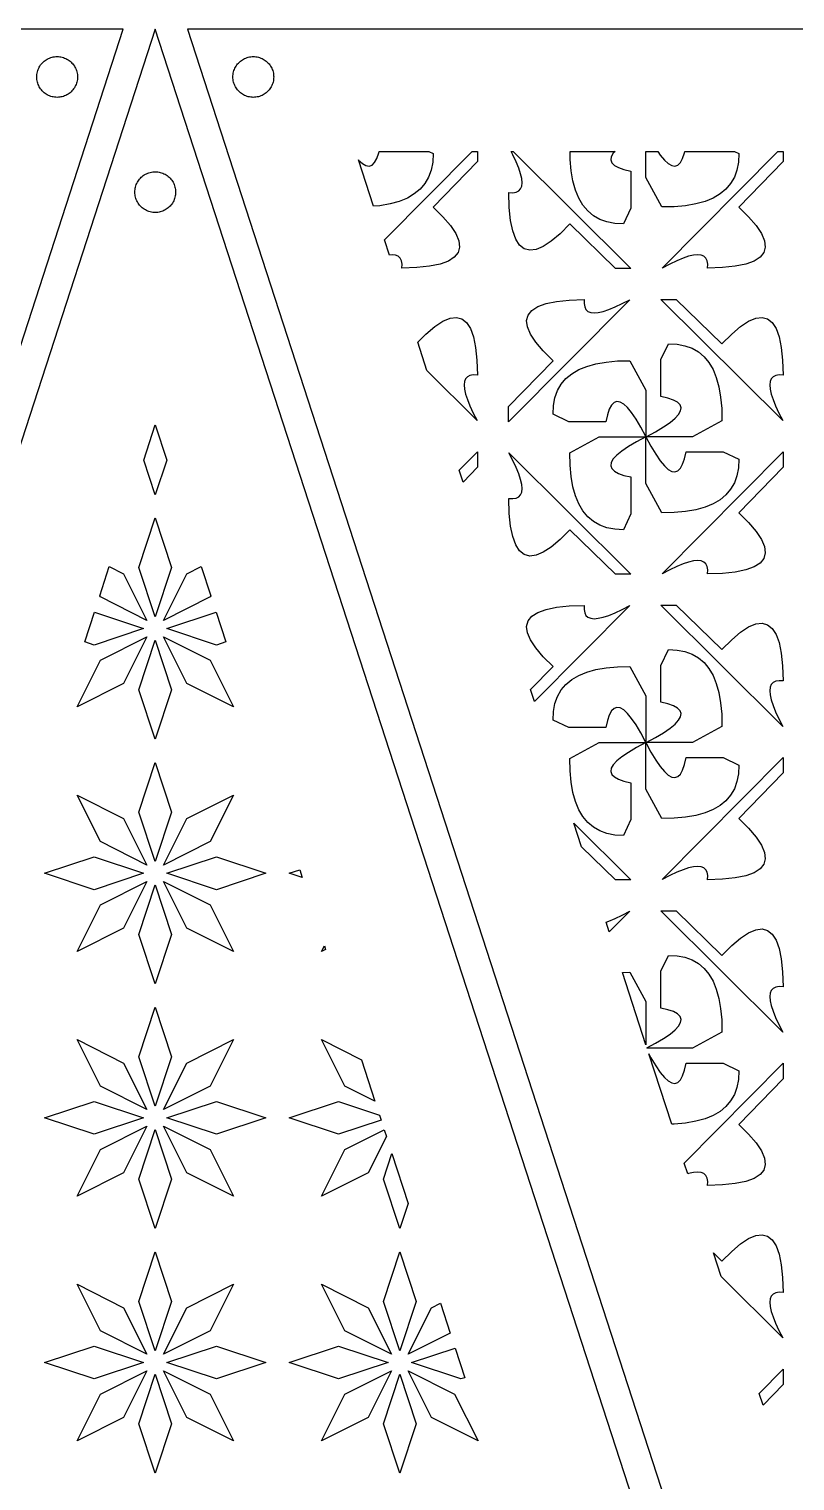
# Model space of a CAD drawing. Header units: metres. Extents: x 20 to 1108, y 20 to 485.
# Drawn here: x 707.9 to 783, y 108.4 to 250.8 of the extents above; entities that cross this region are included whole.
import ezdxf

# ---------------------------------------------------------------- set-up
doc = ezdxf.new("R2010")
doc.units = ezdxf.units.M

msp = doc.modelspace()

# ---------------------------------------------------------------- linework, layer by layer
for p, q in [((717.081, 250.826), (567.081, 250.826)), ((642.081, 20.0001), (717.081, 250.826)), ((720.235, 250.826), (645.235, 20)), ((795.235, 20), (720.235, 250.826)), ((873.389, 250.826), (723.389, 250.826)), ((723.389, 250.826), (798.389, 20.0001)), ((709.537, 247.813), (709.645, 247.877)), ((709.645, 247.877), (709.757, 247.934)), ((709.757, 247.934), (709.873, 247.984)), ((709.873, 247.984), (709.991, 248.026)), ((709.991, 248.026), (710.111, 248.062)), ((710.111, 248.062), (710.234, 248.089)), ((710.234, 248.089), (710.358, 248.109)), ((710.358, 248.109), (710.483, 248.12)), ((710.483, 248.12), (710.609, 248.124)), ((710.609, 248.124), (710.734, 248.12)), ((710.734, 248.12), (710.859, 248.109)), ((710.859, 248.109), (710.983, 248.089)), ((710.983, 248.089), (711.106, 248.062)), ((711.106, 248.062), (711.226, 248.026)), ((711.226, 248.026), (711.344, 247.984)), ((711.344, 247.984), (711.461, 247.934)), ((711.461, 247.934), (711.572, 247.877)), ((711.572, 247.877), (711.68, 247.813)), ((728.79, 247.813), (728.898, 247.877)), ((728.898, 247.877), (729.01, 247.934)), ((729.01, 247.934), (729.126, 247.984)), ((729.126, 247.984), (729.244, 248.026)), ((729.244, 248.026), (729.364, 248.062)), ((729.364, 248.062), (729.487, 248.089)), ((729.487, 248.089), (729.611, 248.109)), ((729.611, 248.109), (729.736, 248.12)), ((729.736, 248.12), (729.861, 248.124)), ((729.861, 248.124), (729.987, 248.12)), ((729.987, 248.12), (730.112, 248.109)), ((730.112, 248.109), (730.236, 248.089)), ((730.236, 248.089), (730.359, 248.062)), ((730.359, 248.062), (730.479, 248.026)), ((730.479, 248.026), (730.598, 247.984)), ((730.598, 247.984), (730.713, 247.934)), ((730.713, 247.934), (730.825, 247.877)), ((730.825, 247.877), (730.933, 247.813)), ((708.625, 246.375), (708.644, 246.499)), ((708.644, 246.499), (708.672, 246.621)), ((708.672, 246.621), (708.707, 246.742)), ((708.707, 246.742), (708.749, 246.86)), ((708.749, 246.86), (708.798, 246.976)), ((708.798, 246.976), (708.856, 247.087)), ((708.856, 247.087), (708.92, 247.195)), ((708.92, 247.195), (708.991, 247.3)), ((708.991, 247.3), (709.067, 247.399)), ((709.067, 247.399), (709.151, 247.493)), ((709.151, 247.493), (709.24, 247.582)), ((709.24, 247.582), (709.334, 247.665)), ((709.334, 247.665), (709.433, 247.742)), ((709.433, 247.742), (709.537, 247.813)), ((711.68, 247.813), (711.784, 247.742)), ((711.784, 247.742), (711.883, 247.665)), ((711.883, 247.665), (711.978, 247.582)), ((711.978, 247.582), (712.066, 247.493)), ((712.066, 247.493), (712.15, 247.399)), ((712.15, 247.399), (712.226, 247.3)), ((712.226, 247.3), (712.297, 247.195)), ((712.297, 247.195), (712.361, 247.087)), ((712.361, 247.087), (712.419, 246.976)), ((712.419, 246.976), (712.468, 246.86)), ((712.468, 246.86), (712.51, 246.742)), ((712.51, 246.742), (712.546, 246.621)), ((712.546, 246.621), (712.573, 246.499)), ((712.573, 246.499), (712.592, 246.375)), ((727.878, 246.375), (727.897, 246.499)), ((727.897, 246.499), (727.925, 246.621)), ((727.925, 246.621), (727.96, 246.742)), ((727.96, 246.742), (728.002, 246.86)), ((728.002, 246.86), (728.052, 246.976)), ((728.052, 246.976), (728.109, 247.087)), ((728.109, 247.087), (728.173, 247.195)), ((728.173, 247.195), (728.244, 247.3)), ((728.244, 247.3), (728.32, 247.399)), ((728.32, 247.399), (728.404, 247.493)), ((728.404, 247.493), (728.492, 247.582)), ((728.492, 247.582), (728.587, 247.665)), ((728.587, 247.665), (728.686, 247.742)), ((728.686, 247.742), (728.79, 247.813)), ((730.933, 247.813), (731.037, 247.742)), ((731.037, 247.742), (731.137, 247.665)), ((731.137, 247.665), (731.23, 247.582)), ((731.23, 247.582), (731.319, 247.493)), ((731.319, 247.493), (731.403, 247.399)), ((731.403, 247.399), (731.479, 247.3)), ((731.479, 247.3), (731.551, 247.195)), ((731.551, 247.195), (731.614, 247.087)), ((731.614, 247.087), (731.672, 246.976)), ((731.672, 246.976), (731.722, 246.86)), ((731.722, 246.86), (731.764, 246.742)), ((731.764, 246.742), (731.799, 246.621)), ((731.799, 246.621), (731.826, 246.499)), ((731.826, 246.499), (731.846, 246.375)), ((708.609, 246.124), (708.613, 246.249)), ((708.613, 245.998), (708.609, 246.124)), ((708.613, 246.249), (708.625, 246.375)), ((708.625, 245.873), (708.613, 245.998)), ((708.644, 245.749), (708.625, 245.873)), ((708.672, 245.627), (708.644, 245.749)), ((708.707, 245.506), (708.672, 245.627)), ((708.749, 245.388), (708.707, 245.506)), ((708.798, 245.273), (708.749, 245.388)), ((708.856, 245.16), (708.798, 245.273)), ((708.92, 245.052), (708.856, 245.16)), ((708.991, 244.948), (708.92, 245.052)), ((712.297, 245.052), (712.226, 244.948)), ((712.361, 245.16), (712.297, 245.052)), ((712.419, 245.273), (712.361, 245.16)), ((712.468, 245.388), (712.419, 245.273)), ((712.51, 245.506), (712.468, 245.388)), ((712.546, 245.627), (712.51, 245.506)), ((712.573, 245.749), (712.546, 245.627)), ((712.592, 245.873), (712.573, 245.749)), ((712.592, 246.375), (712.604, 246.249)), ((712.604, 245.998), (712.592, 245.873)), ((712.604, 246.249), (712.609, 246.124)), ((712.609, 246.124), (712.604, 245.998)), ((727.861, 246.124), (727.866, 246.249)), ((727.866, 245.998), (727.861, 246.124)), ((727.866, 246.249), (727.878, 246.375)), ((727.878, 245.873), (727.866, 245.998)), ((727.897, 245.749), (727.878, 245.873)), ((727.925, 245.627), (727.897, 245.749)), ((727.96, 245.506), (727.925, 245.627)), ((728.002, 245.388), (727.96, 245.506)), ((728.052, 245.273), (728.002, 245.388)), ((728.109, 245.16), (728.052, 245.273)), ((728.173, 245.052), (728.109, 245.16)), ((728.244, 244.948), (728.173, 245.052)), ((731.551, 245.052), (731.479, 244.948)), ((731.614, 245.16), (731.551, 245.052)), ((731.672, 245.273), (731.614, 245.16)), ((731.722, 245.388), (731.672, 245.273)), ((731.764, 245.506), (731.722, 245.388)), ((731.799, 245.627), (731.764, 245.506)), ((731.826, 245.749), (731.799, 245.627)), ((731.846, 245.873), (731.826, 245.749)), ((731.846, 246.375), (731.857, 246.249)), ((731.857, 245.998), (731.846, 245.873)), ((731.857, 246.249), (731.861, 246.124)), ((731.861, 246.124), (731.857, 245.998)), ((709.067, 244.849), (708.991, 244.948)), ((709.151, 244.755), (709.067, 244.849)), ((709.24, 244.666), (709.151, 244.755)), ((709.334, 244.583), (709.24, 244.666)), ((709.433, 244.506), (709.334, 244.583)), ((709.537, 244.436), (709.433, 244.506)), ((709.645, 244.371), (709.537, 244.436)), ((709.757, 244.315), (709.645, 244.371)), ((709.873, 244.265), (709.757, 244.315)), ((709.991, 244.222), (709.873, 244.265)), ((710.111, 244.187), (709.991, 244.222)), ((710.234, 244.159), (710.111, 244.187)), ((710.358, 244.14), (710.234, 244.159)), ((710.483, 244.128), (710.358, 244.14)), ((710.609, 244.124), (710.483, 244.128)), ((710.734, 244.128), (710.609, 244.124)), ((710.859, 244.14), (710.734, 244.128)), ((710.983, 244.159), (710.859, 244.14)), ((711.106, 244.187), (710.983, 244.159)), ((711.226, 244.222), (711.106, 244.187)), ((711.344, 244.265), (711.226, 244.222)), ((711.461, 244.315), (711.344, 244.265)), ((711.572, 244.371), (711.461, 244.315)), ((711.68, 244.436), (711.572, 244.371)), ((711.784, 244.506), (711.68, 244.436)), ((711.883, 244.583), (711.784, 244.506)), ((711.978, 244.666), (711.883, 244.583)), ((712.066, 244.755), (711.978, 244.666)), ((712.15, 244.849), (712.066, 244.755)), ((712.226, 244.948), (712.15, 244.849)), ((728.32, 244.849), (728.244, 244.948)), ((728.404, 244.755), (728.32, 244.849)), ((728.492, 244.666), (728.404, 244.755)), ((728.587, 244.583), (728.492, 244.666)), ((728.686, 244.506), (728.587, 244.583)), ((728.79, 244.436), (728.686, 244.506)), ((728.898, 244.371), (728.79, 244.436)), ((729.01, 244.315), (728.898, 244.371)), ((729.126, 244.265), (729.01, 244.315)), ((729.244, 244.222), (729.126, 244.265)), ((729.364, 244.187), (729.244, 244.222)), ((729.487, 244.159), (729.364, 244.187)), ((729.611, 244.14), (729.487, 244.159)), ((729.736, 244.128), (729.611, 244.14)), ((729.861, 244.124), (729.736, 244.128)), ((729.987, 244.128), (729.861, 244.124)), ((730.112, 244.14), (729.987, 244.128)), ((730.236, 244.159), (730.112, 244.14)), ((730.359, 244.187), (730.236, 244.159)), ((730.479, 244.222), (730.359, 244.187)), ((730.598, 244.265), (730.479, 244.222)), ((730.713, 244.315), (730.598, 244.265)), ((730.825, 244.371), (730.713, 244.315)), ((730.933, 244.436), (730.825, 244.371)), ((731.037, 244.506), (730.933, 244.436)), ((731.137, 244.583), (731.037, 244.506)), ((731.23, 244.666), (731.137, 244.583)), ((731.319, 244.755), (731.23, 244.666)), ((731.403, 244.849), (731.319, 244.755)), ((731.479, 244.948), (731.403, 244.849)), ((740.177, 237.993), (740.197, 237.969)), ((741.657, 233.437), (740.177, 237.993)), ((740.197, 237.969), (740.572, 237.625)), ((741.767, 237.729), (741.988, 238.125)), ((741.988, 238.125), (742.177, 238.67)), ((742.177, 238.67), (742.213, 238.826)), ((742.213, 238.826), (747.076, 238.826)), ((742.725, 230.151), (751.346, 238.826)), ((747.076, 238.826), (747.509, 238.621)), ((747.509, 238.621), (747.468, 237.772)), ((751.346, 238.826), (751.87, 238.826)), ((751.87, 238.826), (751.87, 237.845)), ((755.333, 238.497), (755.161, 238.826)), ((755.161, 238.826), (755.362, 238.826)), ((755.659, 237.805), (755.333, 238.497)), ((755.362, 238.826), (766.918, 227.346)), ((760.956, 238.041), (760.94, 238.826)), ((760.94, 238.826), (765.355, 238.826)), ((761.056, 236.929), (760.956, 238.041)), ((764.991, 238.299), (764.943, 237.984)), ((764.943, 237.984), (765.044, 237.7)), ((765.188, 238.644), (764.991, 238.299)), ((765.355, 238.826), (765.188, 238.644)), ((768.392, 236.247), (768.392, 238.826)), ((768.392, 238.826), (769.542, 238.826)), ((769.542, 238.826), (769.791, 238.461)), ((769.791, 238.461), (770.197, 237.969)), ((769.973, 227.38), (781.346, 238.826)), ((770.197, 237.969), (770.572, 237.625)), ((771.767, 237.729), (771.988, 238.125)), ((771.988, 238.125), (772.177, 238.67)), ((772.177, 238.67), (772.213, 238.826)), ((772.213, 238.826), (777.076, 238.826)), ((777.076, 238.826), (777.509, 238.621)), ((777.509, 238.621), (777.468, 237.772)), ((781.346, 238.826), (781.87, 238.826)), ((781.87, 238.826), (781.87, 237.845)), ((719.059, 236.444), (719.164, 236.515)), ((719.164, 236.515), (719.271, 236.579)), ((719.271, 236.579), (719.384, 236.636)), ((719.384, 236.636), (719.499, 236.686)), ((719.499, 236.686), (719.617, 236.728)), ((719.617, 236.728), (719.738, 236.763)), ((719.738, 236.763), (719.86, 236.791)), ((719.86, 236.791), (719.984, 236.81)), ((719.984, 236.81), (720.109, 236.822)), ((720.109, 236.822), (720.235, 236.826)), ((720.235, 236.826), (720.361, 236.822)), ((720.361, 236.822), (720.486, 236.81)), ((720.486, 236.81), (720.61, 236.791)), ((720.61, 236.791), (720.732, 236.763)), ((720.732, 236.763), (720.853, 236.728)), ((720.853, 236.728), (720.971, 236.686)), ((720.971, 236.686), (721.087, 236.636)), ((721.087, 236.636), (721.199, 236.579)), ((721.199, 236.579), (721.306, 236.515)), ((721.306, 236.515), (721.411, 236.444)), ((740.572, 237.625), (740.917, 237.428)), ((740.917, 237.428), (741.232, 237.38)), ((741.232, 237.38), (741.515, 237.481)), ((741.515, 237.481), (741.767, 237.729)), ((747.32, 236.995), (747.066, 236.295)), ((747.468, 237.772), (747.32, 236.995)), ((751.87, 237.845), (747.508, 233.365)), ((755.913, 237.184), (755.659, 237.805)), ((756.094, 236.633), (755.913, 237.184)), ((756.203, 236.153), (756.094, 236.633)), ((761.231, 235.925), (761.056, 236.929)), ((765.044, 237.7), (765.292, 237.448)), ((765.292, 237.448), (765.688, 237.228)), ((765.688, 237.228), (766.233, 237.039)), ((766.233, 237.039), (766.923, 236.881)), ((766.923, 236.881), (766.923, 233.262)), ((770.572, 237.625), (770.917, 237.428)), ((770.917, 237.428), (771.232, 237.38)), ((771.232, 237.38), (771.515, 237.481)), ((771.515, 237.481), (771.767, 237.729)), ((777.32, 236.995), (777.066, 236.295)), ((777.468, 237.772), (777.32, 236.995)), ((781.87, 237.845), (777.508, 233.365)), ((718.239, 234.952), (718.251, 235.077)), ((718.251, 235.077), (718.27, 235.201)), ((718.27, 235.201), (718.298, 235.324)), ((718.298, 235.324), (718.333, 235.444)), ((718.333, 235.444), (718.376, 235.562)), ((718.376, 235.562), (718.426, 235.678)), ((718.426, 235.678), (718.482, 235.79)), ((718.482, 235.79), (718.547, 235.898)), ((718.547, 235.898), (718.617, 236.002)), ((718.617, 236.002), (718.694, 236.101)), ((718.694, 236.101), (718.777, 236.195)), ((718.777, 236.195), (718.866, 236.284)), ((718.866, 236.284), (718.961, 236.367)), ((718.961, 236.367), (719.059, 236.444)), ((721.411, 236.444), (721.51, 236.367)), ((721.51, 236.367), (721.604, 236.284)), ((721.604, 236.284), (721.693, 236.195)), ((721.693, 236.195), (721.776, 236.101)), ((721.776, 236.101), (721.853, 236.002)), ((721.853, 236.002), (721.924, 235.898)), ((721.924, 235.898), (721.988, 235.79)), ((721.988, 235.79), (722.045, 235.678)), ((722.045, 235.678), (722.094, 235.562)), ((722.094, 235.562), (722.137, 235.444)), ((722.137, 235.444), (722.173, 235.324)), ((722.173, 235.324), (722.2, 235.201)), ((722.2, 235.201), (722.219, 235.077)), ((722.219, 235.077), (722.231, 234.952)), ((746.236, 235.119), (745.661, 234.644)), ((746.705, 235.669), (746.236, 235.119)), ((747.066, 236.295), (746.705, 235.669)), ((755.912, 234.942), (756.094, 235.138)), ((756.094, 235.138), (756.203, 235.405)), ((756.239, 235.744), (756.203, 236.153)), ((756.203, 235.405), (756.239, 235.744)), ((761.481, 235.028), (761.231, 235.925)), ((769.959, 233.369), (768.392, 236.247)), ((776.236, 235.119), (775.661, 234.644)), ((776.705, 235.669), (776.236, 235.119)), ((777.066, 236.295), (776.705, 235.669)), ((718.235, 234.826), (718.239, 234.952)), ((718.239, 234.701), (718.235, 234.826)), ((718.251, 234.576), (718.239, 234.701)), ((718.27, 234.451), (718.251, 234.576)), ((718.298, 234.329), (718.27, 234.451)), ((718.333, 234.208), (718.298, 234.329)), ((718.376, 234.09), (718.333, 234.208)), ((718.426, 233.975), (718.376, 234.09)), ((718.482, 233.863), (718.426, 233.975)), ((718.547, 233.755), (718.482, 233.863)), ((718.617, 233.651), (718.547, 233.755)), ((718.694, 233.551), (718.617, 233.651)), ((721.853, 233.651), (721.776, 233.551)), ((721.924, 233.755), (721.853, 233.651)), ((721.988, 233.863), (721.924, 233.755)), ((722.045, 233.975), (721.988, 233.863)), ((722.094, 234.09), (722.045, 233.975)), ((722.137, 234.208), (722.094, 234.09)), ((722.173, 234.329), (722.137, 234.208)), ((722.2, 234.451), (722.173, 234.329)), ((722.219, 234.576), (722.2, 234.451)), ((722.231, 234.701), (722.219, 234.576)), ((722.231, 234.952), (722.235, 234.826)), ((722.235, 234.826), (722.231, 234.701)), ((743.291, 233.668), (742.287, 233.493)), ((744.187, 233.918), (743.291, 233.668)), ((744.977, 234.243), (744.187, 233.918)), ((745.661, 234.644), (744.977, 234.243)), ((754.982, 233.308), (754.934, 234.777)), ((754.934, 234.777), (755.33, 234.761)), ((755.33, 234.761), (755.657, 234.816)), ((755.657, 234.816), (755.912, 234.942)), ((761.806, 234.238), (761.481, 235.028)), ((762.207, 233.556), (761.806, 234.238)), ((773.291, 233.668), (772.287, 233.493)), ((774.187, 233.918), (773.291, 233.668)), ((774.977, 234.243), (774.187, 233.918)), ((775.661, 234.644), (774.977, 234.243)), ((718.777, 233.457), (718.694, 233.551)), ((718.866, 233.368), (718.777, 233.457)), ((718.961, 233.285), (718.866, 233.368)), ((719.059, 233.208), (718.961, 233.285)), ((719.164, 233.138), (719.059, 233.208)), ((719.271, 233.074), (719.164, 233.138)), ((719.384, 233.017), (719.271, 233.074)), ((719.499, 232.967), (719.384, 233.017)), ((719.617, 232.924), (719.499, 232.967)), ((719.738, 232.889), (719.617, 232.924)), ((719.86, 232.862), (719.738, 232.889)), ((719.984, 232.842), (719.86, 232.862)), ((720.109, 232.83), (719.984, 232.842)), ((720.235, 232.826), (720.109, 232.83)), ((720.361, 232.83), (720.235, 232.826)), ((720.486, 232.842), (720.361, 232.83)), ((720.61, 232.862), (720.486, 232.842)), ((720.732, 232.889), (720.61, 232.862)), ((720.853, 232.924), (720.732, 232.889)), ((720.971, 232.967), (720.853, 232.924)), ((721.087, 233.017), (720.971, 232.967)), ((721.199, 233.074), (721.087, 233.017)), ((721.306, 233.138), (721.199, 233.074)), ((721.411, 233.208), (721.306, 233.138)), ((721.51, 233.285), (721.411, 233.208)), ((721.604, 233.368), (721.51, 233.285)), ((721.693, 233.457), (721.604, 233.368)), ((721.776, 233.551), (721.693, 233.457)), ((742.287, 233.493), (741.657, 233.437)), ((747.508, 233.365), (748.47, 232.411)), ((748.47, 232.411), (749.209, 231.541)), ((755.112, 232.056), (754.982, 233.308)), ((762.681, 232.98), (762.207, 233.556)), ((763.232, 232.512), (762.681, 232.98)), ((763.858, 232.15), (763.232, 232.512)), ((766.923, 233.262), (766.184, 231.707)), ((771.175, 233.393), (769.959, 233.369)), ((772.287, 233.493), (771.175, 233.393)), ((777.508, 233.365), (778.47, 232.411)), ((778.47, 232.411), (779.209, 231.541)), ((749.209, 231.541), (749.726, 230.755)), ((755.324, 231.026), (755.112, 232.056)), ((755.617, 230.217), (755.324, 231.026)), ((760.929, 231.708), (759.974, 230.746)), ((765.408, 227.346), (760.929, 231.708)), ((764.558, 231.896), (763.858, 232.15)), ((765.335, 231.748), (764.558, 231.896)), ((766.184, 231.707), (765.335, 231.748)), ((779.209, 231.541), (779.726, 230.755)), ((743.212, 228.653), (742.725, 230.151)), ((749.726, 230.755), (750.022, 230.051)), ((750.098, 229.428), (749.953, 228.889)), ((750.022, 230.051), (750.098, 229.428)), ((755.994, 229.629), (755.617, 230.217)), ((756.451, 229.263), (755.994, 229.629)), ((758.318, 229.489), (757.614, 229.193)), ((759.104, 230.007), (758.318, 229.489)), ((759.974, 230.746), (759.104, 230.007)), ((779.726, 230.755), (780.022, 230.051)), ((780.098, 229.428), (779.953, 228.889)), ((780.022, 230.051), (780.098, 229.428)), ((743.472, 228.676), (743.212, 228.653)), ((743.81, 228.64), (743.472, 228.676)), ((744.078, 228.53), (743.81, 228.64)), ((744.274, 228.349), (744.078, 228.53)), ((744.4, 228.094), (744.274, 228.349)), ((744.455, 227.767), (744.4, 228.094)), ((748.999, 228.054), (748.19, 227.761)), ((749.587, 228.431), (748.999, 228.054)), ((749.953, 228.889), (749.587, 228.431)), ((756.991, 229.117), (756.451, 229.263)), ((757.614, 229.193), (756.991, 229.117)), ((771.411, 228.096), (770.719, 227.77)), ((772.032, 228.35), (771.411, 228.096)), ((772.583, 228.53), (772.032, 228.35)), ((773.062, 228.64), (772.583, 228.53)), ((773.472, 228.676), (773.062, 228.64)), ((773.81, 228.64), (773.472, 228.676)), ((774.078, 228.53), (773.81, 228.64)), ((774.274, 228.349), (774.078, 228.53)), ((774.4, 228.094), (774.274, 228.349)), ((774.455, 227.767), (774.4, 228.094)), ((778.999, 228.054), (778.19, 227.761)), ((779.587, 228.431), (778.999, 228.054)), ((779.953, 228.889), (779.587, 228.431)), ((744.438, 227.371), (744.455, 227.767)), ((745.908, 227.419), (744.438, 227.371)), ((747.16, 227.549), (745.908, 227.419)), ((748.19, 227.761), (747.16, 227.549)), ((766.918, 227.346), (765.408, 227.346)), ((770.719, 227.77), (769.973, 227.38)), ((774.438, 227.371), (774.455, 227.767)), ((775.908, 227.419), (774.438, 227.371)), ((777.16, 227.549), (775.908, 227.419)), ((778.19, 227.761), (777.16, 227.549)), ((766.806, 224.273), (754.909, 212.298)), ((757.78, 223.599), (758.589, 223.892)), ((758.589, 223.892), (759.619, 224.104)), ((759.619, 224.104), (760.871, 224.234)), ((760.871, 224.234), (762.341, 224.281)), ((762.341, 224.281), (762.324, 223.886)), ((762.324, 223.886), (762.379, 223.559)), ((765.368, 223.557), (766.06, 223.883)), ((766.06, 223.883), (766.806, 224.273)), ((769.861, 224.307), (771.371, 224.307)), ((781.836, 212.41), (769.861, 224.307)), ((771.371, 224.307), (775.85, 219.944)), ((748.461, 222.163), (749.165, 222.459)), ((749.165, 222.459), (749.788, 222.535)), ((749.788, 222.535), (750.328, 222.39)), ((750.328, 222.39), (750.785, 222.024)), ((756.681, 222.225), (756.826, 222.764)), ((756.757, 221.602), (756.681, 222.225)), ((756.826, 222.764), (757.192, 223.222)), ((757.192, 223.222), (757.78, 223.599)), ((762.379, 223.559), (762.505, 223.304)), ((762.505, 223.304), (762.701, 223.122)), ((762.701, 223.122), (762.969, 223.013)), ((762.969, 223.013), (763.307, 222.977)), ((763.307, 222.977), (763.717, 223.013)), ((763.717, 223.013), (764.196, 223.122)), ((764.196, 223.122), (764.747, 223.303)), ((764.747, 223.303), (765.368, 223.557)), ((778.461, 222.163), (779.165, 222.459)), ((779.165, 222.459), (779.788, 222.535)), ((779.788, 222.535), (780.328, 222.39)), ((780.328, 222.39), (780.785, 222.024)), ((745.994, 220.09), (746.805, 220.906)), ((746.805, 220.906), (747.675, 221.646)), ((747.675, 221.646), (748.461, 222.163)), ((750.785, 222.024), (751.162, 221.436)), ((751.162, 221.436), (751.455, 220.627)), ((757.053, 220.898), (756.757, 221.602)), ((757.57, 220.111), (757.053, 220.898)), ((775.85, 219.944), (776.805, 220.906)), ((776.805, 220.906), (777.675, 221.646)), ((777.675, 221.646), (778.461, 222.163)), ((780.785, 222.024), (781.162, 221.436)), ((781.162, 221.436), (781.455, 220.627)), ((746.894, 217.319), (745.994, 220.09)), ((751.455, 220.627), (751.667, 219.597)), ((751.667, 219.597), (751.797, 218.345)), ((758.309, 219.241), (757.57, 220.111)), ((769.856, 218.391), (770.595, 219.945)), ((770.595, 219.945), (771.444, 219.904)), ((771.444, 219.904), (772.221, 219.757)), ((772.221, 219.757), (772.921, 219.503)), ((772.921, 219.503), (773.547, 219.141)), ((781.455, 220.627), (781.667, 219.597)), ((781.667, 219.597), (781.797, 218.345)), ((751.797, 218.345), (751.845, 216.875)), ((754.909, 213.808), (759.271, 218.287)), ((759.271, 218.287), (758.309, 219.241)), ((762.592, 217.734), (763.488, 217.984)), ((763.488, 217.984), (764.492, 218.159)), ((764.492, 218.159), (765.604, 218.26)), ((765.604, 218.26), (766.82, 218.283)), ((766.82, 218.283), (768.387, 215.405)), ((769.856, 214.772), (769.856, 218.391)), ((773.547, 219.141), (774.098, 218.673)), ((774.098, 218.673), (774.572, 218.097)), ((774.572, 218.097), (774.973, 217.414)), ((781.797, 218.345), (781.845, 216.875)), ((751.836, 212.41), (746.894, 217.319)), ((750.867, 216.711), (750.685, 216.515)), ((751.122, 216.837), (750.867, 216.711)), ((751.449, 216.892), (751.122, 216.837)), ((751.845, 216.875), (751.449, 216.892)), ((760.075, 215.984), (760.543, 216.534)), ((760.543, 216.534), (761.118, 217.009)), ((761.118, 217.009), (761.802, 217.409)), ((761.802, 217.409), (762.592, 217.734)), ((774.973, 217.414), (775.298, 216.624)), ((775.298, 216.624), (775.548, 215.728)), ((780.867, 216.711), (780.685, 216.515)), ((781.122, 216.837), (780.867, 216.711)), ((781.449, 216.892), (781.122, 216.837)), ((781.845, 216.875), (781.449, 216.892)), ((750.576, 216.247), (750.54, 215.908)), ((750.54, 215.908), (750.576, 215.499)), ((750.685, 216.515), (750.576, 216.247)), ((750.576, 215.499), (750.685, 215.02)), ((759.459, 214.657), (759.713, 215.358)), ((759.713, 215.358), (760.075, 215.984)), ((768.387, 215.405), (768.387, 210.839)), ((775.548, 215.728), (775.723, 214.724)), ((780.576, 216.247), (780.54, 215.908)), ((780.54, 215.908), (780.576, 215.499)), ((780.685, 216.515), (780.576, 216.247)), ((780.576, 215.499), (780.685, 215.02)), ((750.685, 215.02), (750.866, 214.469)), ((750.866, 214.469), (751.12, 213.848)), ((751.12, 213.848), (751.446, 213.155)), ((754.909, 212.298), (754.909, 213.808)), ((759.27, 213.031), (759.311, 213.881)), ((759.311, 213.881), (759.459, 214.657)), ((765.012, 213.924), (764.791, 213.527)), ((765.264, 214.172), (765.012, 213.924)), ((765.547, 214.273), (765.264, 214.172)), ((765.862, 214.225), (765.547, 214.273)), ((766.207, 214.027), (765.862, 214.225)), ((766.582, 213.684), (766.207, 214.027)), ((766.988, 213.192), (766.582, 213.684)), ((770.546, 214.613), (769.856, 214.772)), ((771.091, 214.425), (770.546, 214.613)), ((771.487, 214.204), (771.091, 214.425)), ((771.735, 213.952), (771.487, 214.204)), ((771.836, 213.669), (771.735, 213.952)), ((771.788, 213.354), (771.836, 213.669)), ((775.723, 214.724), (775.823, 213.611)), ((780.685, 215.02), (780.866, 214.469)), ((780.866, 214.469), (781.12, 213.848)), ((781.12, 213.848), (781.446, 213.155)), ((751.446, 213.155), (751.836, 212.41)), ((760.825, 212.293), (759.27, 213.031)), ((764.444, 212.293), (760.825, 212.293)), ((764.602, 212.983), (764.444, 212.293)), ((764.791, 213.527), (764.602, 212.983)), ((767.426, 212.551), (766.988, 213.192)), ((767.893, 211.763), (767.426, 212.551)), ((770.755, 212.228), (771.247, 212.634)), ((771.247, 212.634), (771.591, 213.009)), ((771.591, 213.009), (771.788, 213.354)), ((775.847, 212.396), (772.969, 210.829)), ((775.823, 213.611), (775.847, 212.396)), ((781.446, 213.155), (781.836, 212.41)), ((719.111, 208.535), (720.235, 211.993)), ((720.235, 211.993), (721.359, 208.535)), ((760.932, 209.257), (763.81, 210.823)), ((763.81, 210.823), (768.377, 210.823)), ((768.377, 210.823), (767.453, 210.33)), ((768.387, 210.839), (767.893, 211.763)), ((768.402, 210.829), (769.326, 211.322)), ((772.969, 210.829), (768.402, 210.829)), ((769.326, 211.322), (770.114, 211.79)), ((770.114, 211.79), (770.755, 212.228)), ((766.024, 209.425), (765.532, 209.019)), ((766.665, 209.862), (766.024, 209.425)), ((767.453, 210.33), (766.665, 209.862)), ((768.392, 206.247), (768.392, 210.814)), ((768.392, 210.814), (768.886, 209.89)), ((768.886, 209.89), (769.353, 209.102)), ((720.235, 205.144), (719.111, 208.535)), ((721.359, 208.535), (720.235, 205.144)), ((750.07, 207.543), (751.87, 209.355)), ((751.87, 209.355), (751.87, 207.845)), ((755.333, 208.497), (754.943, 209.242)), ((754.943, 209.242), (766.918, 197.346)), ((755.659, 207.805), (755.333, 208.497)), ((760.956, 208.041), (760.932, 209.257)), ((761.056, 206.929), (760.956, 208.041)), ((764.991, 208.299), (764.943, 207.984)), ((764.943, 207.984), (765.044, 207.7)), ((765.188, 208.644), (764.991, 208.299)), ((765.532, 209.019), (765.188, 208.644)), ((769.353, 209.102), (769.791, 208.461)), ((769.791, 208.461), (770.197, 207.969)), ((769.973, 197.38), (781.87, 209.355)), ((771.767, 207.729), (771.988, 208.125)), ((771.988, 208.125), (772.177, 208.67)), ((772.177, 208.67), (772.335, 209.359)), ((772.335, 209.359), (775.954, 209.359)), ((775.954, 209.359), (777.509, 208.621)), ((777.509, 208.621), (777.468, 207.772)), ((781.87, 209.355), (781.87, 207.845)), ((750.447, 206.384), (750.07, 207.543)), ((751.87, 207.845), (750.447, 206.384)), ((755.913, 207.184), (755.659, 207.805)), ((756.094, 206.633), (755.913, 207.184)), ((756.203, 206.153), (756.094, 206.633)), ((761.231, 205.925), (761.056, 206.929)), ((765.044, 207.7), (765.292, 207.448)), ((765.292, 207.448), (765.688, 207.228)), ((765.688, 207.228), (766.233, 207.039)), ((766.233, 207.039), (766.923, 206.881)), ((766.923, 206.881), (766.923, 203.262)), ((770.197, 207.969), (770.572, 207.625)), ((770.572, 207.625), (770.917, 207.428)), ((770.917, 207.428), (771.232, 207.38)), ((771.232, 207.38), (771.515, 207.481)), ((771.515, 207.481), (771.767, 207.729)), ((777.32, 206.995), (777.066, 206.295)), ((777.468, 207.772), (777.32, 206.995)), ((781.87, 207.845), (777.508, 203.365)), ((755.912, 204.942), (756.094, 205.138)), ((756.094, 205.138), (756.203, 205.405)), ((756.239, 205.744), (756.203, 206.153)), ((756.203, 205.405), (756.239, 205.744)), ((761.481, 205.028), (761.231, 205.925)), ((769.959, 203.369), (768.392, 206.247)), ((776.705, 205.669), (776.236, 205.119)), ((777.066, 206.295), (776.705, 205.669)), ((754.982, 203.308), (754.934, 204.777)), ((754.934, 204.777), (755.33, 204.761)), ((755.33, 204.761), (755.657, 204.816)), ((755.657, 204.816), (755.912, 204.942)), ((761.806, 204.238), (761.481, 205.028)), ((762.207, 203.556), (761.806, 204.238)), ((774.187, 203.918), (773.291, 203.668)), ((774.977, 204.243), (774.187, 203.918)), ((775.661, 204.644), (774.977, 204.243)), ((776.236, 205.119), (775.661, 204.644)), ((718.626, 198), (720.235, 202.856)), ((720.235, 202.856), (721.844, 198)), ((755.112, 202.056), (754.982, 203.308)), ((762.681, 202.98), (762.207, 203.556)), ((763.232, 202.512), (762.681, 202.98)), ((763.858, 202.15), (763.232, 202.512)), ((766.923, 203.262), (766.184, 201.707)), ((771.175, 203.393), (769.959, 203.369)), ((772.287, 203.493), (771.175, 203.393)), ((773.291, 203.668), (772.287, 203.493)), ((777.508, 203.365), (778.47, 202.411)), ((778.47, 202.411), (779.209, 201.541)), ((755.324, 201.026), (755.112, 202.056)), ((755.617, 200.217), (755.324, 201.026)), ((760.929, 201.708), (759.974, 200.746)), ((765.408, 197.346), (760.929, 201.708)), ((764.558, 201.896), (763.858, 202.15)), ((765.335, 201.748), (764.558, 201.896)), ((766.184, 201.707), (765.335, 201.748)), ((779.209, 201.541), (779.726, 200.755)), ((755.994, 199.629), (755.617, 200.217)), ((756.451, 199.263), (755.994, 199.629)), ((758.318, 199.489), (757.614, 199.193)), ((759.104, 200.007), (758.318, 199.489)), ((759.974, 200.746), (759.104, 200.007)), ((779.726, 200.755), (780.022, 200.051)), ((780.098, 199.428), (779.953, 198.889)), ((780.022, 200.051), (780.098, 199.428)), ((714.79, 195.235), (715.718, 198.09)), ((715.718, 198.09), (717.131, 197.38)), ((720.235, 193.144), (718.626, 198)), ((721.844, 198), (720.235, 193.144)), ((723.34, 197.38), (724.753, 198.09)), ((724.753, 198.09), (725.68, 195.235)), ((756.991, 199.117), (756.451, 199.263)), ((757.614, 199.193), (756.991, 199.117)), ((771.411, 198.096), (770.719, 197.77)), ((772.032, 198.35), (771.411, 198.096)), ((772.583, 198.53), (772.032, 198.35)), ((773.062, 198.64), (772.583, 198.53)), ((773.472, 198.676), (773.062, 198.64)), ((773.81, 198.64), (773.472, 198.676)), ((774.078, 198.53), (773.81, 198.64)), ((774.274, 198.349), (774.078, 198.53)), ((774.4, 198.094), (774.274, 198.349)), ((774.455, 197.767), (774.4, 198.094)), ((778.999, 198.054), (778.19, 197.761)), ((779.587, 198.431), (778.999, 198.054)), ((779.953, 198.889), (779.587, 198.431)), ((717.131, 197.38), (719.426, 192.809)), ((721.044, 192.809), (723.34, 197.38)), ((766.918, 197.346), (765.408, 197.346)), ((770.719, 197.77), (769.973, 197.38)), ((774.438, 197.371), (774.455, 197.767)), ((775.908, 197.419), (774.438, 197.371)), ((777.16, 197.549), (775.908, 197.419)), ((778.19, 197.761), (777.16, 197.549)), ((714.855, 195.105), (714.79, 195.235)), ((725.68, 195.235), (725.615, 195.105)), ((719.426, 192.809), (714.855, 195.105)), ((725.615, 195.105), (721.044, 192.809)), ((766.806, 194.273), (757.444, 184.85)), ((757.78, 193.599), (758.589, 193.892)), ((758.589, 193.892), (759.619, 194.104)), ((759.619, 194.104), (760.871, 194.234)), ((760.871, 194.234), (762.341, 194.281)), ((762.341, 194.281), (762.324, 193.886)), ((762.324, 193.886), (762.379, 193.559)), ((765.368, 193.557), (766.06, 193.883)), ((766.06, 193.883), (766.806, 194.273)), ((769.861, 194.307), (771.371, 194.307)), ((781.836, 182.41), (769.861, 194.307)), ((771.371, 194.307), (775.85, 189.944)), ((713.315, 190.696), (714.26, 193.601)), ((714.26, 193.601), (719.091, 192)), ((721.38, 192), (726.211, 193.601)), ((726.211, 193.601), (727.155, 190.696)), ((756.681, 192.225), (756.826, 192.764)), ((756.826, 192.764), (757.192, 193.222)), ((757.192, 193.222), (757.78, 193.599)), ((762.379, 193.559), (762.505, 193.304)), ((762.505, 193.304), (762.701, 193.122)), ((762.701, 193.122), (762.969, 193.013)), ((762.969, 193.013), (763.307, 192.977)), ((763.307, 192.977), (763.717, 193.013)), ((763.717, 193.013), (764.196, 193.122)), ((764.196, 193.122), (764.747, 193.303)), ((764.747, 193.303), (765.368, 193.557)), ((778.461, 192.163), (779.165, 192.459)), ((779.165, 192.459), (779.788, 192.535)), ((779.788, 192.535), (780.328, 192.39)), ((780.328, 192.39), (780.785, 192.024)), ((719.091, 192), (714.235, 190.391)), ((714.855, 188.895), (719.426, 191.191)), ((719.426, 191.191), (717.131, 186.62)), ((723.34, 186.62), (721.044, 191.191)), ((721.044, 191.191), (725.615, 188.895)), ((726.235, 190.391), (721.38, 192)), ((756.757, 191.602), (756.681, 192.225)), ((757.053, 190.898), (756.757, 191.602)), ((757.57, 190.111), (757.053, 190.898)), ((775.85, 189.944), (776.805, 190.906)), ((776.805, 190.906), (777.675, 191.646)), ((777.675, 191.646), (778.461, 192.163)), ((780.785, 192.024), (781.162, 191.436)), ((781.162, 191.436), (781.455, 190.627)), ((714.235, 190.391), (713.315, 190.696)), ((718.626, 186), (720.235, 190.856)), ((720.235, 190.856), (721.844, 186)), ((727.155, 190.696), (726.235, 190.391)), ((758.309, 189.241), (757.57, 190.111)), ((769.856, 188.391), (770.595, 189.945)), ((770.595, 189.945), (771.444, 189.904)), ((771.444, 189.904), (772.221, 189.757)), ((772.221, 189.757), (772.921, 189.503)), ((772.921, 189.503), (773.547, 189.141)), ((781.455, 190.627), (781.667, 189.597)), ((781.667, 189.597), (781.797, 188.345)), ((712.559, 184.324), (714.855, 188.895)), ((725.615, 188.895), (727.911, 184.324)), ((757.063, 186.021), (759.271, 188.287)), ((759.271, 188.287), (758.309, 189.241)), ((763.488, 187.984), (764.492, 188.159)), ((764.492, 188.159), (765.604, 188.26)), ((765.604, 188.26), (766.82, 188.283)), ((766.82, 188.283), (768.387, 185.405)), ((769.856, 184.772), (769.856, 188.391)), ((773.547, 189.141), (774.098, 188.673)), ((774.098, 188.673), (774.572, 188.097)), ((774.572, 188.097), (774.973, 187.414)), ((781.797, 188.345), (781.845, 186.875)), ((717.131, 186.62), (712.559, 184.324)), ((727.911, 184.324), (723.34, 186.62)), ((760.543, 186.534), (761.118, 187.009)), ((761.118, 187.009), (761.802, 187.409)), ((761.802, 187.409), (762.592, 187.734)), ((762.592, 187.734), (763.488, 187.984)), ((774.973, 187.414), (775.298, 186.624)), ((775.298, 186.624), (775.548, 185.728)), ((780.867, 186.711), (780.685, 186.515)), ((781.122, 186.837), (780.867, 186.711)), ((781.449, 186.892), (781.122, 186.837)), ((781.845, 186.875), (781.449, 186.892)), ((720.235, 181.144), (718.626, 186)), ((721.844, 186), (720.235, 181.144)), ((757.444, 184.85), (757.063, 186.021)), ((759.459, 184.657), (759.713, 185.358)), ((759.713, 185.358), (760.075, 185.984)), ((760.075, 185.984), (760.543, 186.534)), ((768.387, 185.405), (768.387, 180.839)), ((775.548, 185.728), (775.723, 184.724)), ((780.576, 186.247), (780.54, 185.908)), ((780.54, 185.908), (780.576, 185.499)), ((780.685, 186.515), (780.576, 186.247)), ((780.576, 185.499), (780.685, 185.02)), ((759.27, 183.031), (759.311, 183.881)), ((759.311, 183.881), (759.459, 184.657)), ((765.012, 183.924), (764.791, 183.527)), ((765.264, 184.172), (765.012, 183.924)), ((765.547, 184.273), (765.264, 184.172)), ((765.862, 184.225), (765.547, 184.273)), ((766.207, 184.027), (765.862, 184.225)), ((766.582, 183.684), (766.207, 184.027)), ((770.546, 184.613), (769.856, 184.772)), ((771.091, 184.425), (770.546, 184.613)), ((771.487, 184.204), (771.091, 184.425)), ((771.735, 183.952), (771.487, 184.204)), ((771.836, 183.669), (771.735, 183.952)), ((775.723, 184.724), (775.823, 183.611)), ((780.685, 185.02), (780.866, 184.469)), ((780.866, 184.469), (781.12, 183.848)), ((781.12, 183.848), (781.446, 183.155)), ((760.825, 182.293), (759.27, 183.031)), ((764.602, 182.983), (764.444, 182.293)), ((764.791, 183.527), (764.602, 182.983)), ((766.988, 183.192), (766.582, 183.684)), ((767.426, 182.551), (766.988, 183.192)), ((767.893, 181.763), (767.426, 182.551)), ((770.755, 182.228), (771.247, 182.634)), ((771.247, 182.634), (771.591, 183.009)), ((771.591, 183.009), (771.788, 183.354)), ((771.788, 183.354), (771.836, 183.669)), ((775.847, 182.396), (772.969, 180.829)), ((775.823, 183.611), (775.847, 182.396)), ((781.446, 183.155), (781.836, 182.41)), ((764.444, 182.293), (760.825, 182.293)), ((768.387, 180.839), (767.893, 181.763)), ((768.402, 180.829), (769.326, 181.322)), ((769.326, 181.322), (770.114, 181.79)), ((770.114, 181.79), (770.755, 182.228)), ((760.932, 179.257), (763.81, 180.823)), ((763.81, 180.823), (768.377, 180.823)), ((766.665, 179.862), (766.024, 179.425)), ((767.453, 180.33), (766.665, 179.862)), ((768.377, 180.823), (767.453, 180.33)), ((768.392, 176.247), (768.392, 180.814)), ((768.392, 180.814), (768.886, 179.89)), ((772.969, 180.829), (768.402, 180.829)), ((768.886, 179.89), (769.353, 179.102)), ((718.626, 174), (720.235, 178.856)), ((720.235, 178.856), (721.844, 174)), ((760.956, 178.041), (760.932, 179.257)), ((764.991, 178.299), (764.943, 177.984)), ((765.188, 178.644), (764.991, 178.299)), ((765.532, 179.019), (765.188, 178.644)), ((766.024, 179.425), (765.532, 179.019)), ((769.353, 179.102), (769.791, 178.461)), ((769.791, 178.461), (770.197, 177.969)), ((769.973, 167.38), (781.87, 179.355)), ((771.767, 177.729), (771.988, 178.125)), ((771.988, 178.125), (772.177, 178.67)), ((772.177, 178.67), (772.335, 179.359)), ((772.335, 179.359), (775.954, 179.359)), ((775.954, 179.359), (777.509, 178.621)), ((777.509, 178.621), (777.468, 177.772)), ((781.87, 179.355), (781.87, 177.845)), ((761.056, 176.929), (760.956, 178.041)), ((761.231, 175.925), (761.056, 176.929)), ((764.943, 177.984), (765.044, 177.7)), ((765.044, 177.7), (765.292, 177.448)), ((765.292, 177.448), (765.688, 177.228)), ((765.688, 177.228), (766.233, 177.039)), ((766.233, 177.039), (766.923, 176.881)), ((766.923, 176.881), (766.923, 173.262)), ((770.197, 177.969), (770.572, 177.625)), ((770.572, 177.625), (770.917, 177.428)), ((770.917, 177.428), (771.232, 177.38)), ((771.232, 177.38), (771.515, 177.481)), ((771.515, 177.481), (771.767, 177.729)), ((777.32, 176.995), (777.066, 176.295)), ((777.468, 177.772), (777.32, 176.995)), ((781.87, 177.845), (777.508, 173.365)), ((714.855, 171.105), (712.559, 175.676)), ((712.559, 175.676), (717.131, 173.38)), ((723.34, 173.38), (727.911, 175.676)), ((727.911, 175.676), (725.615, 171.105)), ((761.481, 175.028), (761.231, 175.925)), ((769.959, 173.369), (768.392, 176.247)), ((776.705, 175.669), (776.236, 175.119)), ((777.066, 176.295), (776.705, 175.669)), ((720.235, 169.144), (718.626, 174)), ((721.844, 174), (720.235, 169.144)), ((761.806, 174.238), (761.481, 175.028)), ((762.207, 173.556), (761.806, 174.238)), ((774.187, 173.918), (773.291, 173.668)), ((774.977, 174.243), (774.187, 173.918)), ((775.661, 174.644), (774.977, 174.243)), ((776.236, 175.119), (775.661, 174.644)), ((717.131, 173.38), (719.426, 168.809)), ((721.044, 168.809), (723.34, 173.38)), ((762.078, 170.589), (761.327, 172.901)), ((761.327, 172.901), (766.918, 167.346)), ((762.681, 172.98), (762.207, 173.556)), ((763.232, 172.512), (762.681, 172.98)), ((763.858, 172.15), (763.232, 172.512)), ((766.923, 173.262), (766.184, 171.707)), ((771.175, 173.393), (769.959, 173.369)), ((772.287, 173.493), (771.175, 173.393)), ((773.291, 173.668), (772.287, 173.493)), ((777.508, 173.365), (778.47, 172.411)), ((778.47, 172.411), (779.209, 171.541)), ((719.426, 168.809), (714.855, 171.105)), ((725.615, 171.105), (721.044, 168.809)), ((764.558, 171.896), (763.858, 172.15)), ((765.335, 171.748), (764.558, 171.896)), ((766.184, 171.707), (765.335, 171.748)), ((779.209, 171.541), (779.726, 170.755)), ((709.38, 168), (714.235, 169.609)), ((714.235, 169.609), (719.091, 168)), ((721.38, 168), (726.235, 169.609)), ((726.235, 169.609), (731.091, 168)), ((765.408, 167.346), (762.078, 170.589)), ((779.726, 170.755), (780.022, 170.051)), ((780.022, 170.051), (780.098, 169.428)), ((733.38, 168), (734.418, 168.344)), ((734.418, 168.344), (734.668, 167.573)), ((771.411, 168.096), (770.719, 167.77)), ((772.032, 168.35), (771.411, 168.096)), ((772.583, 168.53), (772.032, 168.35)), ((773.062, 168.64), (772.583, 168.53)), ((773.472, 168.676), (773.062, 168.64)), ((773.81, 168.64), (773.472, 168.676)), ((774.078, 168.53), (773.81, 168.64)), ((774.274, 168.349), (774.078, 168.53)), ((774.4, 168.094), (774.274, 168.349)), ((774.455, 167.767), (774.4, 168.094)), ((779.587, 168.431), (778.999, 168.054)), ((779.953, 168.889), (779.587, 168.431)), ((780.098, 169.428), (779.953, 168.889)), ((714.235, 166.391), (709.38, 168)), ((719.091, 168), (714.235, 166.391)), ((714.855, 164.895), (719.426, 167.191)), ((719.426, 167.191), (717.131, 162.62)), ((718.626, 162), (720.235, 166.856)), ((720.235, 166.856), (721.844, 162)), ((723.34, 162.62), (721.044, 167.191)), ((721.044, 167.191), (725.615, 164.895)), ((726.235, 166.391), (721.38, 168)), ((731.091, 168), (726.235, 166.391)), ((734.668, 167.573), (733.38, 168)), ((766.918, 167.346), (765.408, 167.346)), ((770.719, 167.77), (769.973, 167.38)), ((774.438, 167.371), (774.455, 167.767)), ((775.908, 167.419), (774.438, 167.371)), ((777.16, 167.549), (775.908, 167.419)), ((778.19, 167.761), (777.16, 167.549)), ((778.999, 168.054), (778.19, 167.761)), ((712.559, 160.324), (714.855, 164.895)), ((725.615, 164.895), (727.911, 160.324)), ((766.806, 164.273), (764.79, 162.243)), ((765.368, 163.557), (766.06, 163.883)), ((766.06, 163.883), (766.806, 164.273)), ((769.861, 164.307), (771.371, 164.307)), ((781.836, 152.41), (769.861, 164.307)), ((771.371, 164.307), (775.85, 159.944)), ((717.131, 162.62), (712.559, 160.324)), ((727.911, 160.324), (723.34, 162.62)), ((764.474, 163.213), (764.747, 163.303)), ((764.79, 162.243), (764.474, 163.213)), ((764.747, 163.303), (765.368, 163.557)), ((778.461, 162.163), (779.165, 162.459)), ((779.165, 162.459), (779.788, 162.535)), ((779.788, 162.535), (780.328, 162.39)), ((780.328, 162.39), (780.785, 162.024)), ((720.235, 157.144), (718.626, 162)), ((721.844, 162), (720.235, 157.144)), ((776.805, 160.906), (777.675, 161.646)), ((777.675, 161.646), (778.461, 162.163)), ((780.785, 162.024), (781.162, 161.436)), ((781.162, 161.436), (781.455, 160.627)), ((736.559, 160.324), (736.842, 160.886)), ((736.959, 160.524), (736.559, 160.324)), ((736.842, 160.886), (736.959, 160.524)), ((769.856, 158.391), (770.595, 159.945)), ((770.595, 159.945), (771.444, 159.904)), ((771.444, 159.904), (772.221, 159.757)), ((772.221, 159.757), (772.921, 159.503)), ((775.85, 159.944), (776.805, 160.906)), ((781.455, 160.627), (781.667, 159.597)), ((781.667, 159.597), (781.797, 158.345)), ((766.081, 158.269), (766.82, 158.283)), ((768.387, 151.173), (766.081, 158.269)), ((766.82, 158.283), (768.387, 155.405)), ((769.856, 154.772), (769.856, 158.391)), ((772.921, 159.503), (773.547, 159.141)), ((773.547, 159.141), (774.098, 158.673)), ((774.098, 158.673), (774.572, 158.097)), ((781.797, 158.345), (781.845, 156.875)), ((774.572, 158.097), (774.973, 157.414)), ((774.973, 157.414), (775.298, 156.624)), ((780.867, 156.711), (780.685, 156.515)), ((781.122, 156.837), (780.867, 156.711)), ((781.449, 156.892), (781.122, 156.837)), ((781.845, 156.875), (781.449, 156.892)), ((768.387, 155.405), (768.387, 151.173)), ((775.298, 156.624), (775.548, 155.728)), ((775.548, 155.728), (775.723, 154.724)), ((780.576, 156.247), (780.54, 155.908)), ((780.54, 155.908), (780.576, 155.499)), ((780.685, 156.515), (780.576, 156.247)), ((780.576, 155.499), (780.685, 155.02)), ((718.626, 150), (720.235, 154.856)), ((720.235, 154.856), (721.844, 150)), ((770.546, 154.613), (769.856, 154.772)), ((771.091, 154.425), (770.546, 154.613)), ((771.487, 154.204), (771.091, 154.425)), ((771.735, 153.952), (771.487, 154.204)), ((771.836, 153.669), (771.735, 153.952)), ((775.723, 154.724), (775.823, 153.611)), ((780.685, 155.02), (780.866, 154.469)), ((780.866, 154.469), (781.12, 153.848)), ((781.12, 153.848), (781.446, 153.155)), ((770.755, 152.228), (771.247, 152.634)), ((771.247, 152.634), (771.591, 153.009)), ((771.591, 153.009), (771.788, 153.354)), ((771.788, 153.354), (771.836, 153.669)), ((775.823, 153.611), (775.847, 152.396)), ((781.446, 153.155), (781.836, 152.41)), ((714.855, 147.105), (712.559, 151.676)), ((712.559, 151.676), (717.131, 149.38)), ((723.34, 149.38), (727.911, 151.676)), ((727.911, 151.676), (725.615, 147.105)), ((738.855, 147.105), (736.559, 151.676)), ((736.559, 151.676), (740.472, 149.711)), ((768.484, 150.873), (769.326, 151.322)), ((769.326, 151.322), (770.114, 151.79)), ((770.114, 151.79), (770.755, 152.228)), ((775.847, 152.396), (772.969, 150.829)), ((720.235, 145.144), (718.626, 150)), ((721.844, 150), (720.235, 145.144)), ((740.472, 149.711), (741.8, 145.626)), ((768.498, 150.829), (768.484, 150.873)), ((772.969, 150.829), (768.498, 150.829)), ((768.676, 150.283), (768.886, 149.89)), ((770.916, 143.388), (768.676, 150.283)), ((768.886, 149.89), (769.353, 149.102)), ((717.131, 149.38), (719.426, 144.809)), ((721.044, 144.809), (723.34, 149.38)), ((769.353, 149.102), (769.791, 148.461)), ((769.791, 148.461), (770.197, 147.969)), ((771.988, 148.125), (772.177, 148.669)), ((772.154, 139.575), (781.87, 149.355)), ((772.177, 148.669), (772.335, 149.359)), ((772.335, 149.359), (775.954, 149.359)), ((775.954, 149.359), (777.509, 148.62)), ((777.509, 148.62), (777.468, 147.772)), ((781.87, 149.355), (781.87, 147.845)), ((719.426, 144.809), (714.855, 147.105)), ((725.615, 147.105), (721.044, 144.809)), ((741.8, 145.626), (738.855, 147.105)), ((770.197, 147.969), (770.572, 147.624)), ((770.572, 147.624), (770.917, 147.428)), ((770.917, 147.428), (771.232, 147.379)), ((771.232, 147.379), (771.515, 147.481)), ((771.515, 147.481), (771.767, 147.73)), ((771.767, 147.73), (771.988, 148.125)), ((777.32, 146.995), (777.066, 146.295)), ((777.468, 147.772), (777.32, 146.995)), ((781.87, 147.845), (777.508, 143.365)), ((709.38, 144), (714.235, 145.609)), ((714.235, 145.609), (719.091, 144)), ((721.38, 144), (726.235, 145.609)), ((726.235, 145.609), (731.091, 144)), ((733.38, 144), (738.235, 145.609)), ((738.235, 145.609), (742.235, 144.283)), ((776.705, 145.669), (776.236, 145.119)), ((777.066, 146.295), (776.705, 145.669)), ((714.235, 142.391), (709.38, 144)), ((719.091, 144), (714.235, 142.391)), ((726.235, 142.391), (721.38, 144)), ((731.091, 144), (726.235, 142.391)), ((738.235, 142.391), (733.38, 144)), ((742.235, 144.283), (742.402, 143.772)), ((774.187, 143.917), (773.291, 143.667)), ((774.977, 144.243), (774.187, 143.917)), ((775.661, 144.644), (774.977, 144.243)), ((776.236, 145.119), (775.661, 144.644)), ((714.855, 140.895), (719.426, 143.191)), ((719.426, 143.191), (717.131, 138.62)), ((718.626, 138), (720.235, 142.856)), ((720.235, 142.856), (721.844, 138)), ((723.34, 138.62), (721.044, 143.191)), ((721.044, 143.191), (725.615, 140.895)), ((742.402, 143.772), (738.235, 142.391)), ((738.855, 140.895), (742.708, 142.83)), ((742.708, 142.83), (742.919, 142.181)), ((771.175, 143.394), (770.916, 143.388)), ((772.287, 143.493), (771.175, 143.394)), ((773.291, 143.667), (772.287, 143.493)), ((777.508, 143.365), (778.47, 142.411)), ((742.919, 142.181), (741.131, 138.62)), ((778.47, 142.411), (779.209, 141.541)), ((779.209, 141.541), (779.726, 140.755)), ((712.559, 136.324), (714.855, 140.895)), ((725.615, 140.895), (727.911, 136.324)), ((736.559, 136.324), (738.855, 140.895)), ((742.626, 138), (743.46, 140.516)), ((743.46, 140.516), (745.052, 135.612)), ((779.726, 140.755), (780.022, 140.05)), ((780.022, 140.05), (780.098, 139.427)), ((717.131, 138.62), (712.559, 136.324)), ((727.911, 136.324), (723.34, 138.62)), ((741.131, 138.62), (736.559, 136.324)), ((772.503, 138.504), (772.154, 139.575)), ((772.583, 138.53), (772.503, 138.504)), ((773.062, 138.64), (772.583, 138.53)), ((773.472, 138.676), (773.062, 138.64)), ((773.81, 138.64), (773.472, 138.676)), ((774.078, 138.53), (773.81, 138.64)), ((774.274, 138.349), (774.078, 138.53)), ((774.4, 138.094), (774.274, 138.349)), ((779.587, 138.432), (778.999, 138.054)), ((779.953, 138.888), (779.587, 138.432)), ((780.098, 139.427), (779.953, 138.888)), ((720.235, 133.144), (718.626, 138)), ((721.844, 138), (720.235, 133.144)), ((744.235, 133.144), (742.626, 138)), ((774.455, 137.767), (774.4, 138.094)), ((774.438, 137.371), (774.455, 137.767)), ((775.908, 137.419), (774.438, 137.371)), ((777.16, 137.549), (775.908, 137.419)), ((778.19, 137.761), (777.16, 137.549)), ((778.999, 138.054), (778.19, 137.761)), ((745.052, 135.612), (744.235, 133.144)), ((779.165, 132.459), (779.788, 132.535)), ((779.788, 132.535), (780.328, 132.39)), ((776.805, 130.906), (777.675, 131.646)), ((777.675, 131.646), (778.461, 132.163)), ((778.461, 132.163), (779.165, 132.459)), ((780.328, 132.39), (780.785, 132.024)), ((780.785, 132.024), (781.162, 131.436)), ((781.162, 131.436), (781.455, 130.626)), ((718.626, 126), (720.235, 130.856)), ((720.235, 130.856), (721.844, 126)), ((742.626, 126), (744.235, 130.856)), ((744.235, 130.856), (745.844, 126)), ((775.776, 128.43), (775.021, 130.751)), ((775.021, 130.751), (775.85, 129.944)), ((775.85, 129.944), (776.805, 130.906)), ((781.455, 130.626), (781.667, 129.596)), ((781.836, 122.41), (775.776, 128.43)), ((781.667, 129.596), (781.797, 128.344)), ((781.797, 128.344), (781.845, 126.875)), ((714.855, 123.105), (712.559, 127.676)), ((712.559, 127.676), (717.131, 125.38)), ((723.34, 125.38), (727.911, 127.676)), ((727.911, 127.676), (725.615, 123.105)), ((738.855, 123.105), (736.559, 127.676)), ((736.559, 127.676), (741.131, 125.38)), ((781.122, 126.837), (780.867, 126.711)), ((781.449, 126.893), (781.122, 126.837)), ((781.845, 126.875), (781.449, 126.893)), ((717.131, 125.38), (719.426, 120.809)), ((720.235, 121.144), (718.626, 126)), ((721.844, 126), (720.235, 121.144)), ((721.044, 120.809), (723.34, 125.38)), ((741.131, 125.38), (743.426, 120.809)), ((744.235, 121.144), (742.626, 126)), ((745.844, 126), (744.235, 121.144)), ((745.044, 120.809), (747.34, 125.38)), ((747.34, 125.38), (748.232, 125.828)), ((748.232, 125.828), (749.186, 122.89)), ((780.576, 126.247), (780.54, 125.908)), ((780.54, 125.908), (780.576, 125.499)), ((780.685, 126.516), (780.576, 126.247)), ((780.576, 125.499), (780.685, 125.021)), ((780.867, 126.711), (780.685, 126.516)), ((780.685, 125.021), (780.866, 124.469)), ((780.866, 124.469), (781.12, 123.849)), ((719.426, 120.809), (714.855, 123.105)), ((725.615, 123.105), (721.044, 120.809)), ((743.426, 120.809), (738.855, 123.105)), ((749.186, 122.89), (745.044, 120.809)), ((781.12, 123.849), (781.446, 123.155)), ((781.446, 123.155), (781.836, 122.41)), ((709.38, 120), (714.235, 121.609)), ((714.235, 121.609), (719.091, 120)), ((721.38, 120), (726.235, 121.609)), ((726.235, 121.609), (731.091, 120)), ((733.38, 120), (738.235, 121.609)), ((738.235, 121.609), (743.091, 120)), ((745.38, 120), (749.665, 121.42)), ((749.665, 121.42), (750.608, 118.515)), ((714.235, 118.391), (709.38, 120)), ((719.091, 120), (714.235, 118.391)), ((726.235, 118.391), (721.38, 120)), ((731.091, 120), (726.235, 118.391)), ((738.235, 118.391), (733.38, 120)), ((743.091, 120), (738.235, 118.391)), ((750.235, 118.391), (745.38, 120)), ((714.855, 116.896), (719.426, 119.191)), ((719.426, 119.191), (717.131, 114.62)), ((718.626, 114), (720.235, 118.855)), ((720.235, 118.855), (721.844, 114)), ((723.34, 114.62), (721.044, 119.191)), ((721.044, 119.191), (725.615, 116.896)), ((738.855, 116.896), (743.426, 119.191)), ((743.426, 119.191), (741.131, 114.62)), ((742.626, 114), (744.235, 118.855)), ((744.235, 118.855), (745.844, 114)), ((747.34, 114.62), (745.044, 119.191)), ((745.044, 119.191), (749.615, 116.896)), ((750.608, 118.515), (750.235, 118.391)), ((779.5, 116.969), (781.87, 119.355)), ((781.87, 119.355), (781.87, 117.845)), ((712.559, 112.324), (714.855, 116.896)), ((725.615, 116.896), (727.911, 112.324)), ((736.559, 112.324), (738.855, 116.896)), ((749.615, 116.896), (751.911, 112.324)), ((779.88, 115.801), (779.5, 116.969)), ((781.87, 117.845), (779.88, 115.801)), ((717.131, 114.62), (712.559, 112.324)), ((720.235, 109.145), (718.626, 114)), ((721.844, 114), (720.235, 109.145)), ((727.911, 112.324), (723.34, 114.62)), ((741.131, 114.62), (736.559, 112.324)), ((744.235, 109.145), (742.626, 114)), ((745.844, 114), (744.235, 109.145)), ((751.911, 112.324), (747.34, 114.62))]:
    msp.add_line(p, q)

doc.saveas('drawing.dxf')
